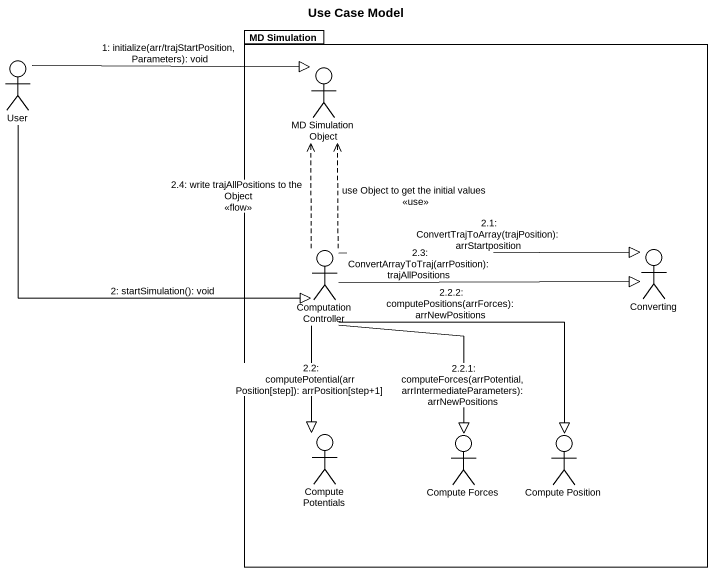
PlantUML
@startuml
title Use Case Model
package "MD Simulation" as MD_Simulation {
  actor "MD Simulation Object" as MD_Simulation_Object
  actor Converting
  actor "Computation Controller" as Computation_Controller
  actor "Compute Potentials" as Compute_Potentials
  actor "Compute Forces" as Compute_Forces
  actor "Compute Position" as Compute_Position
}
actor User
User -right-|> MD_Simulation_Object : 1: initialize(arr/trajStartPosition, Parameters): void
User --|> Computation_Controller : 2: startSimulation(): void
Computation_Controller .up.> MD_Simulation_Object : 2.4: write trajAllPositions to the Object\n<<flow>>
Computation_Controller .up.> MD_Simulation_Object : use Object to get the initial values\n<<use>>
Computation_Controller -right-|> Converting : 2.1: ConvertTrajToArray(trajPosition): arrStartposition
Computation_Controller -right-|> Converting : 2.3: ConvertArrayToTraj(arrPosition): trajAllPositions
Computation_Controller --|> Compute_Potentials : 2.2: computePotential(arrPosition[step]): arrPosition[step+1]
Computation_Controller --|> Compute_Forces : 2.2.1: computeForces(arrPotential, arrIntermediateParameters): arrNewPositions
Computation_Controller --|> Compute_Position : 2.2.2: computePositions(arrForces): arrNewPositions
@enduml
